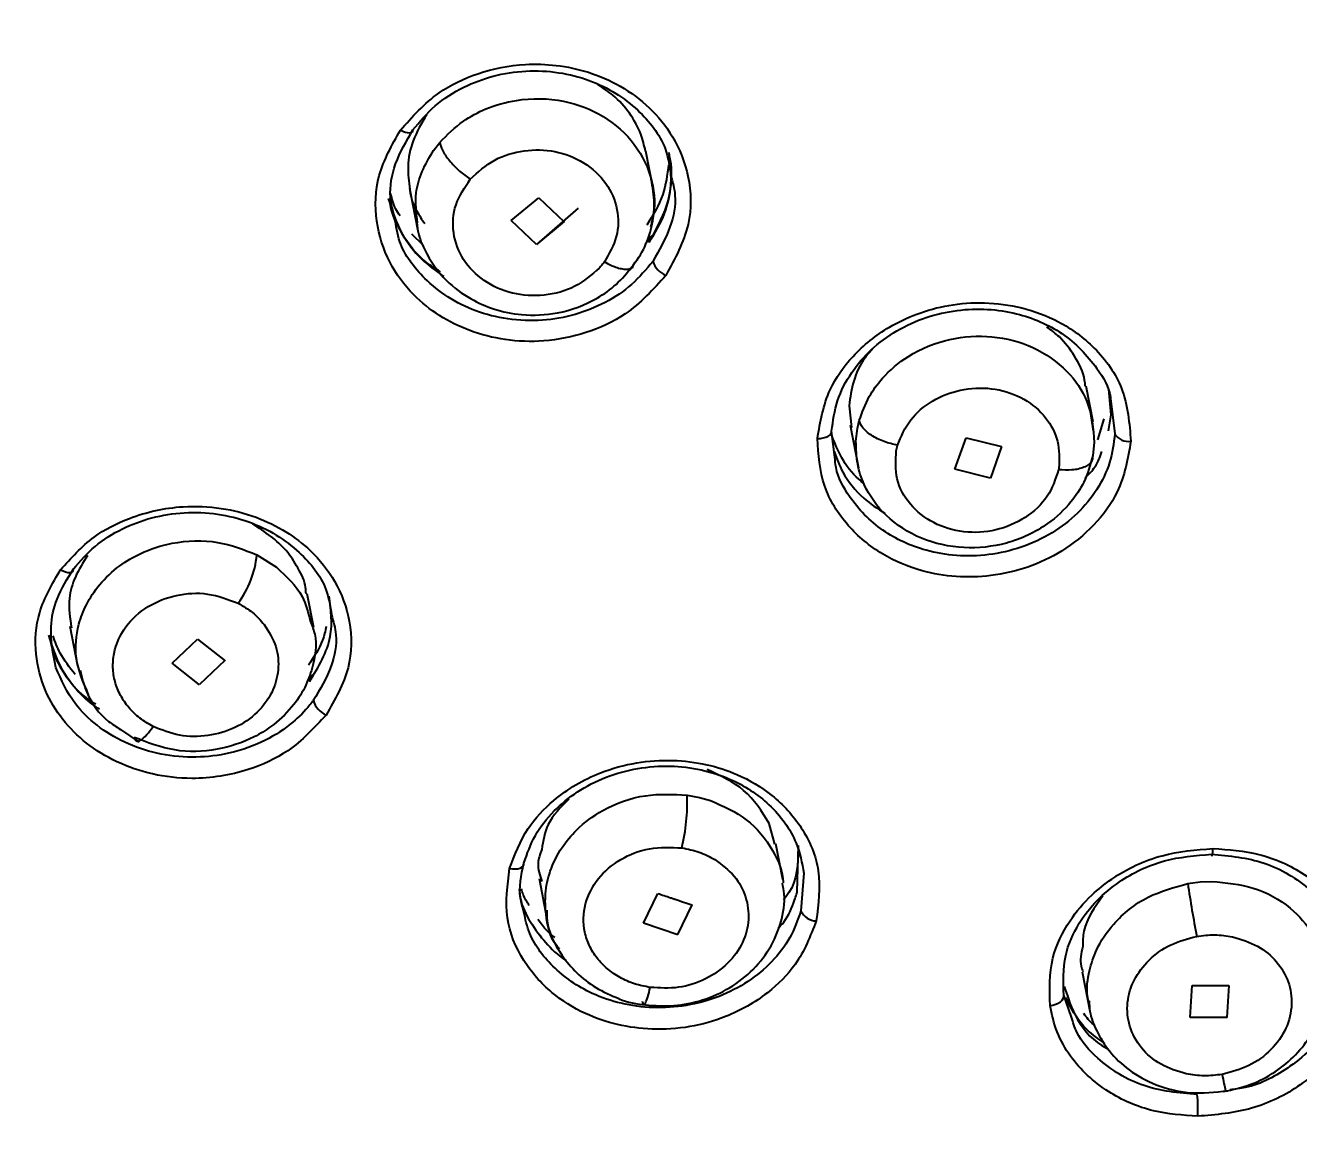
# Model space of a CAD drawing. Header units: millimetres. Extents: x 13235 to 13829, y -4257 to -3417.
# Drawn here: x 13454.168 to 13458.429, y -3766.396 to -3762.683 of the extents above; entities that cross this region are included whole.
import ezdxf

# ---------------------------------------------------------------- set-up
doc = ezdxf.new("R2010")
doc.units = ezdxf.units.MM
doc.header["$LTSCALE"] = 0.1
doc.layers.get('0').update_dxf_attribs({"lineweight": 15})
doc.layers.add('DIM', color=3, linetype='Continuous', lineweight=9)
doc.styles.add('ARIAL', font='arial.ttf')
doc.dimstyles.new('사본 ISO-25', dxfattribs={"dimtxt": 4, "dimasz": 3.5, "dimexe": 0.5, "dimexo": 0.625, "dimgap": 1.5, "dimtad": 1, "dimtih": 1, "dimtoh": 1, "dimdec": 1, "dimlfac": 4, "dimdsep": 46, "dimtxsty": 'ARIAL', "dimcen": 0, "dimclrd": 3, "dimclre": 3, "dimclrt": 3, "dimadec": 1, "dimazin": 0, "dimtfac": 1, "dimtdec": 1, "dimtmove": 0, "dimatfit": 3, "dimfxl": 1.25, "dimtfill": 1, "dimarcsym": 0})

# ---------------------------------------------------------------- blocks, each defined once
blk = doc.blocks.new('*D105')
at = {"layer": 'Defpoints', "color": 0, "transparency": 16777216}
for p in [(13444.4854, -3661.5441), (13548.0252, -4163.6001), (13562.3197, -4163.6001)]:
    blk.add_point(p, dxfattribs=at)
at = {"layer": 'DIM', "color": 3, "lineweight": -2, "transparency": 16777216}
for p, q in [((13445.1104, -3661.5441), (13562.8197, -3661.5441)), ((13562.3197, -3665.0441), (13562.3197, -3909.6312)), ((13562.3197, -4160.1001), (13562.3197, -3917.8754)), ((13548.6502, -4163.6001), (13562.8197, -4163.6001))]:
    blk.add_line(p, q, dxfattribs=at)
at = {"layer": 'DIM', "color": 3, "transparency": 16777216}
for points in [[(13561.7364, -3665.0441), (13562.903, -3665.0441), (13562.3197, -3661.5441)], [(13561.7364, -4160.1001), (13562.903, -4160.1001), (13562.3197, -4163.6001)]]:
    blk.add_solid(points, dxfattribs=at)
at = {"layer": 'DIM', "color": 3, "transparency": 16777216, "insert": (13562.3197, -3913.7533), "char_height": 4, "attachment_point": 5, "style": 'ARIAL', "bg_fill": 3, "box_fill_scale": 1.1, "bg_fill_color": 256, "bg_fill_true_color": 13158600, "bg_fill_transparency": 0}
blk.add_mtext('(2280)', dxfattribs=at)

msp = doc.modelspace()

# ---------------------------------------------------------------- linework, layer by layer
at = {"linetype": 'Continuous', "lineweight": 25}
for p, q in [((13455.5342, -3763.1005), (13455.5548, -3763.0738)), ((13456.2664, -3763.2167), (13456.2441, -3763.1029)), ((13455.4534, -3763.2274), (13455.4812, -3763.3701)), ((13455.7938, -3763.3352), (13455.8861, -3763.2592)), ((13456.0179, -3763.2939), (13455.8786, -3763.4153)), ((13455.8861, -3763.2592), (13455.9708, -3763.3392)), ((13455.8786, -3763.4154), (13455.7939, -3763.3352)), ((13455.9711, -3763.3389), (13455.8785, -3763.4154)), ((13455.4987, -3763.4174), (13455.4607, -3763.3808)), ((13456.2668, -3763.386), (13456.2426, -3763.4135)), ((13457.7407, -3764.0088), (13457.7173, -3763.8891)), ((13457.8017, -3763.9857), (13457.7933, -3763.8991)), ((13457.7997, -3763.931), (13457.814, -3764.049)), ((13456.9242, -3763.9549), (13456.9322, -3764.0282)), ((13457.7419, -3764.0403), (13457.7324, -3763.9739)), ((13456.9277, -3764.0197), (13456.9555, -3764.1622)), ((13456.9525, -3764.0305), (13456.9586, -3764.0043)), ((13457.7771, -3763.9982), (13457.7555, -3764.069)), ((13457.7921, -3764.0384), (13457.8017, -3763.9857)), ((13456.8766, -3764.1266), (13456.8661, -3764.0397)), ((13456.9475, -3764.0738), (13456.9525, -3764.0305)), ((13457.2782, -3764.1675), (13457.3159, -3764.062)), ((13457.3159, -3764.062), (13457.435, -3764.0913)), ((13457.435, -3764.0909), (13457.3973, -3764.1967)), ((13457.745, -3764.0783), (13457.74, -3764.1216)), ((13457.3974, -3764.1967), (13457.2782, -3764.1674)), ((13454.9425, -3764.4535), (13455.008, -3764.4952)), ((13455.1328, -3764.6968), (13455.1107, -3764.5836)), ((13454.3169, -3764.6925), (13454.3427, -3764.8246)), ((13454.6595, -3764.8161), (13454.7443, -3764.7358)), ((13454.7443, -3764.7358), (13454.836, -3764.8082)), ((13454.751, -3764.888), (13454.6596, -3764.8159)), ((13454.8352, -3764.8074), (13454.7504, -3764.8877)), ((13455.1327, -3764.8526), (13455.1103, -3764.8772)), ((13454.4857, -3765.0375), (13454.5483, -3765.0799)), ((13456.3827, -3765.2572), (13456.4234, -3765.2649)), ((13456.4234, -3765.2649), (13456.4607, -3765.2756)), ((13456.6759, -3765.4215), (13456.6572, -3765.3526)), ((13456.7027, -3765.5399), (13456.6794, -3765.4206)), ((13456.7509, -3765.5805), (13456.7554, -3765.4264)), ((13455.8869, -3765.5363), (13455.9133, -3765.6714)), ((13456.7733, -3765.5185), (13456.7633, -3765.6441)), ((13458.0577, -3765.5536), (13458.0993, -3765.548)), ((13458.0993, -3765.548), (13458.1388, -3765.5463)), ((13456.2361, -3765.6862), (13456.2843, -3765.5863)), ((13456.398, -3765.6242), (13456.3498, -3765.7241)), ((13456.3511, -3765.7246), (13456.2362, -3765.686)), ((13457.7041, -3765.8486), (13457.731, -3765.9861)), ((13458.0659, -3766.0015), (13458.072, -3765.8948)), ((13458.1947, -3765.8945), (13458.1887, -3766.0012)), ((13457.6689, -3766.0006), (13457.6429, -3765.9271))]:
    msp.add_line(p, q, dxfattribs=at)
at = {"linetype": 'Continuous', "lineweight": 25, "flags": 128}
for points in [[(13455.4643, -3763.0323), (13455.4639, -3763.0367), (13455.4618, -3763.04), (13455.4581, -3763.042), (13455.4529, -3763.0428), (13455.4465, -3763.0422), (13455.4392, -3763.0404), (13455.4312, -3763.0373), (13455.4228, -3763.0331)], [(13456.8186, -3764.0643), (13456.8285, -3764.064), (13456.8379, -3764.0627), (13456.8464, -3764.0605), (13456.8538, -3764.0574), (13456.8596, -3764.0536), (13456.8637, -3764.0493), (13456.8659, -3764.0446), (13456.8661, -3764.0397)], [(13454.2857, -3764.5034), (13454.2941, -3764.5076), (13454.3022, -3764.5106), (13454.3097, -3764.5123), (13454.3162, -3764.5127), (13454.3215, -3764.5117), (13454.3254, -3764.5093), (13454.3278, -3764.5057), (13454.3285, -3764.501)], [(13458.1367, -3765.4551), (13458.1375, -3765.4582), (13458.1383, -3765.4597), (13458.1391, -3765.4595), (13458.1399, -3765.4577), (13458.1407, -3765.4543), (13458.1414, -3765.4495), (13458.142, -3765.4433), (13458.1425, -3765.436)], [(13455.7885, -3765.5032), (13455.7982, -3765.5045), (13455.8074, -3765.5046), (13455.8159, -3765.5036), (13455.8232, -3765.5015), (13455.8291, -3765.4985), (13455.8333, -3765.4946), (13455.8356, -3765.49), (13455.8361, -3765.4849)], [(13457.5968, -3765.9618), (13457.6066, -3765.9599), (13457.6159, -3765.9569), (13457.6243, -3765.9531), (13457.6314, -3765.9486), (13457.6371, -3765.9435), (13457.641, -3765.9381), (13457.6429, -3765.9326), (13457.6429, -3765.9271)]]:
    msp.add_lwpolyline(points, dxfattribs=at)
at = {"linetype": 'Continuous', "lineweight": 25}
for centre, radius, start, end in [((13456.276, -3763.4054), 0.0214, 117.1047, 189.4241), ((13456.3441, -3763.444), 0.0819, 200.1835, 246.2032), ((13457.859, -3764.0219), 0.0525, 211.156, 279.1918), ((13454.6276, -3764.4249), 0.3161, 322.9087, 354.8078), ((13455.1445, -3764.8752), 0.0255, 129.0802, 185.4536), ((13455.205, -3764.9194), 0.0766, 196.5377, 246.1956), ((13455.7151, -3765.2785), 0.668, 346.5457, 1.8249), ((13462.7945, -3764.8362), 4.7908, 188.6115, 190.7512), ((13456.8164, -3765.6203), 0.0582, 204.1608, 267.9658), ((13457.7069, -3766.3057), 0.3851, 356.0989, 6.9089)]:
    msp.add_arc(centre, radius, start, end, dxfattribs=at)
for points, knots in [([(13457.8264, -3769.9208), (13457.3753, -3769.9051), (13456.465, -3769.8734), (13455.0185, -3769.5966), (13453.5094, -3769.0945), (13452.0286, -3768.311), (13450.7112, -3767.3006), (13449.6177, -3766.1061), (13448.7598, -3764.7416), (13448.201, -3763.3304), (13447.9089, -3761.9047), (13447.8564, -3760.5721), (13448.0047, -3759.2767), (13448.3532, -3757.9497), (13448.9669, -3756.5572), (13449.8849, -3755.1791), (13451.0493, -3753.9411), (13452.4057, -3752.8997), (13453.9405, -3752.0653), (13455.5147, -3751.5059), (13457.0953, -3751.173), (13458.1096, -3751.1334), (13458.6223, -3751.1134)], [0, 0, 0, 0, 0.041768, 0.084276, 0.137195, 0.191649, 0.244568, 0.299021, 0.351941, 0.406395, 0.452689, 0.499999, 0.541767, 0.584275, 0.637195, 0.691649, 0.744569, 0.799023, 0.851943, 0.906397, 0.952691, 1, 1, 1, 1]), ([(13458.6223, -3751.1134), (13459.0734, -3751.1289), (13459.9835, -3751.1602), (13461.4299, -3751.436), (13462.9389, -3751.9375), (13464.4196, -3752.7205), (13465.7373, -3753.7323), (13466.8307, -3754.9264), (13467.6887, -3756.2911), (13468.2715, -3757.7628), (13468.573, -3759.3263), (13468.5795, -3760.9096), (13468.2906, -3762.4955), (13467.72, -3764.0119), (13466.8734, -3765.442), (13465.79, -3766.7204), (13464.4809, -3767.8323), (13463.0067, -3768.7289), (13461.3832, -3769.3954), (13459.6451, -3769.8351), (13458.4405, -3769.8919), (13457.8264, -3769.9208)], [0, 0, 0, 0, 0.041773, 0.084286, 0.13721, 0.19167, 0.244595, 0.299054, 0.351979, 0.406439, 0.459364, 0.513823, 0.566748, 0.621208, 0.674132, 0.728592, 0.781517, 0.835976, 0.888901, 0.94336, 1, 1, 1, 1]), ([(13457.9143, -3769.1133), (13458.1379, -3769.1089), (13458.6293, -3769.0992), (13459.3304, -3769.0213), (13460.0267, -3768.8978), (13460.7231, -3768.7269), (13461.5072, -3768.4719), (13462.3432, -3768.1149), (13463.1342, -3767.6853), (13463.8677, -3767.199), (13464.5375, -3766.6641), (13465.1666, -3766.0565), (13465.6663, -3765.4731), (13466.082, -3764.9007), (13466.4052, -3764.3803), (13466.6723, -3763.8695), (13466.9066, -3763.3425), (13467.0936, -3762.8264), (13467.2345, -3762.328), (13467.344, -3761.8367), (13467.4276, -3761.3193), (13467.4525, -3760.9264), (13467.4641, -3760.7428)], [0, 0, 0, 0, 0.0464086, 0.1019943, 0.1457751, 0.1926353, 0.2502527, 0.3164034, 0.3813084, 0.4380493, 0.5012503, 0.5626126, 0.6246974, 0.6667243, 0.7164237, 0.7588041, 0.7939083, 0.8444623, 0.8813604, 0.9103249, 0.9580831, 1, 1, 1, 1]), ([(13455.4228, -3763.0331), (13455.4627, -3762.9882), (13455.5335, -3762.9087), (13455.6843, -3762.8368), (13455.821, -3762.8097), (13455.9475, -3762.8136), (13456.056, -3762.8368), (13456.1633, -3762.8837), (13456.2611, -3762.9563), (13456.3432, -3763.0581), (13456.3951, -3763.192), (13456.3991, -3763.3583), (13456.3416, -3763.4632), (13456.3111, -3763.5189)], [0, 0, 0, 0, 0.11584, 0.205315, 0.304434, 0.36694, 0.434401, 0.506817, 0.584173, 0.666508, 0.763297, 0.874468, 1, 1, 1, 1]), ([(13456.4986, -3768.9278), (13455.9759, -3768.827), (13454.9304, -3768.6254), (13453.4808, -3768.0081), (13452.1774, -3767.1818), (13451.0613, -3766.15), (13450.1831, -3764.9471), (13449.6099, -3763.8267), (13449.4451, -3763.0934), (13449.3872, -3762.8359)], [0, 0, 0, 0, 0.152878, 0.305756, 0.458634, 0.611512, 0.76439, 0.917269, 1, 1, 1, 1]), ([(13455.4643, -3763.0323), (13455.488, -3763.0042), (13455.5352, -3762.9478), (13455.6299, -3762.8879), (13455.7337, -3762.8487), (13455.8425, -3762.8316), (13455.9522, -3762.8369), (13456.0546, -3762.8631), (13456.1447, -3762.9067), (13456.2373, -3762.979), (13456.3124, -3763.0731), (13456.3237, -3763.1546), (13456.328, -3763.1855)], [0, 0, 0, 0, 0.102942, 0.205906, 0.298894, 0.395345, 0.491053, 0.583329, 0.6722, 0.757693, 0.907974, 1, 1, 1, 1]), ([(13449.2907, -3762.8777), (13449.2993, -3762.9178), (13449.3562, -3763.181), (13449.4882, -3763.5714), (13449.6799, -3764.0608), (13449.8866, -3764.5025), (13450.0988, -3764.8875), (13450.3073, -3765.2206), (13450.5022, -3765.5072), (13450.7568, -3765.8455), (13451.0507, -3766.1915), (13451.3383, -3766.4933), (13451.5915, -3766.736), (13451.8607, -3766.9748), (13452.1498, -3767.2087), (13452.4688, -3767.4429), (13452.781, -3767.6523), (13453.1306, -3767.8652), (13453.5518, -3768.0953), (13454.0038, -3768.3091), (13454.4167, -3768.4764), (13454.7047, -3768.5801), (13454.9873, -3768.6737), (13455.3106, -3768.7696), (13455.7095, -3768.869), (13456.1007, -3768.9505), (13456.3607, -3768.9911), (13456.4885, -3769.011)], [0, 0, 0, 0, 0.012754, 0.08379, 0.127677, 0.17588, 0.234617, 0.263195, 0.2967, 0.340883, 0.392561, 0.434717, 0.467046, 0.498266, 0.542804, 0.57819, 0.616042, 0.654185, 0.698929, 0.756921, 0.800012, 0.828197, 0.845414, 0.88589, 0.925146, 0.963182, 1, 1, 1, 1]), ([(13456.2432, -3763.1031), (13456.2388, -3763.084), (13456.2284, -3763.0394), (13456.1913, -3762.9754), (13456.1423, -3762.9185), (13456.101, -3762.892), (13456.0835, -3762.8809)], [0, 0, 0, 0, 0.21657, 0.502991, 0.78989, 1, 1, 1, 1]), ([(13455.5548, -3763.0738), (13455.5797, -3763.0487), (13455.6242, -3763.0038), (13455.7135, -3762.9567), (13455.827, -3762.9242), (13455.9674, -3762.927), (13456.1076, -3762.9811), (13456.2148, -3763.0765), (13456.2707, -3763.1993), (13456.2776, -3763.2981), (13456.2624, -3763.3472), (13456.2596, -3763.3562)], [0, 0, 0, 0, 0.102251, 0.183367, 0.281736, 0.428105, 0.562298, 0.700897, 0.842484, 0.970948, 1, 1, 1, 1]), ([(13455.511, -3762.9815), (13455.494, -3763.0098), (13455.4615, -3763.0642), (13455.4443, -3763.1511), (13455.4513, -3763.2053), (13455.4545, -3763.2305)], [0, 0, 0, 0, 0.367678, 0.706362, 1, 1, 1, 1]), ([(13456.3111, -3763.5189), (13456.2692, -3763.5654), (13456.1961, -3763.6467), (13456.047, -3763.715), (13455.9083, -3763.7429), (13455.7745, -3763.7382), (13455.6554, -3763.7077), (13455.5511, -3763.6561), (13455.4568, -3763.58), (13455.3787, -3763.4736), (13455.3354, -3763.3354), (13455.3408, -3763.1783), (13455.3948, -3763.0826), (13455.4228, -3763.0331)], [0, 0, 0, 0, 0.120567, 0.210582, 0.298105, 0.376516, 0.451908, 0.52278, 0.593633, 0.684292, 0.782235, 0.887457, 1, 1, 1, 1]), ([(13455.4043, -3763.3267), (13455.3981, -3763.3038), (13455.3819, -3763.2443), (13455.4021, -3763.1399), (13455.4429, -3763.0693), (13455.4643, -3763.0323)], [0, 0, 0, 0, 0.229021, 0.595955, 1, 1, 1, 1]), ([(13455.5548, -3763.0738), (13455.5568, -3763.0822), (13455.5597, -3763.0951), (13455.5731, -3763.117), (13455.5865, -3763.1348), (13455.6026, -3763.1526), (13455.6256, -3763.1748), (13455.6444, -3763.1885), (13455.6566, -3763.1973)], [0, 0, 0, 0, 0.243137, 0.372935, 0.504739, 0.635853, 0.763663, 1, 1, 1, 1]), ([(13455.4803, -3763.3433), (13455.4762, -3763.3096), (13455.4692, -3763.2518), (13455.4932, -3763.1686), (13455.5202, -3763.1238), (13455.5342, -3763.1005)], [0, 0, 0, 0, 0.400694, 0.688475, 1, 1, 1, 1]), ([(13455.6566, -3763.1973), (13455.6823, -3763.1736), (13455.7325, -3763.1274), (13455.8363, -3763.0966), (13455.9421, -3763.0991), (13456.0408, -3763.1374), (13456.1159, -3763.2071), (13456.1536, -3763.2958), (13456.1533, -3763.3909), (13456.1216, -3763.446), (13456.1057, -3763.4736)], [0, 0, 0, 0, 0.129909, 0.253103, 0.374834, 0.500547, 0.629266, 0.755203, 0.87703, 1, 1, 1, 1]), ([(13456.2549, -3763.4089), (13456.2746, -3763.377), (13456.3123, -3763.3159), (13456.3307, -3763.2175), (13456.3324, -3763.1503), (13456.3229, -3763.1182), (13456.322, -3763.1151)], [0, 0, 0, 0, 0.351636, 0.674453, 0.968472, 1, 1, 1, 1]), ([(13456.3216, -3763.1082), (13456.3266, -3763.1557), (13456.3366, -3763.2517), (13456.2906, -3763.3408), (13456.2673, -3763.3858)], [0, 0, 0, 0, 0.494816, 1, 1, 1, 1]), ([(13456.3202, -3763.1486), (13456.3159, -3763.1824), (13456.307, -3763.2536), (13456.2681, -3763.317), (13456.2477, -3763.3503)], [0, 0, 0, 0, 0.47446, 1, 1, 1, 1]), ([(13456.0884, -3763.4945), (13456.0626, -3763.5169), (13456.0109, -3763.5618), (13455.9047, -3763.5906), (13455.7962, -3763.584), (13455.699, -3763.541), (13455.6281, -3763.4685), (13455.5947, -3763.3776), (13455.6007, -3763.2799), (13455.638, -3763.2249), (13455.6566, -3763.1973)], [0, 0, 0, 0, 0.1248649, 0.2501964, 0.3752392, 0.5000171, 0.6247023, 0.7495222, 0.8746258, 1, 1, 1, 1]), ([(13456.1911, -3763.5), (13456.2073, -3763.4779), (13456.2395, -3763.4338), (13456.2661, -3763.3568), (13456.2763, -3763.2764), (13456.2669, -3763.2237), (13456.2621, -3763.1972)], [0, 0, 0, 0, 0.249879, 0.498287, 0.74758, 1, 1, 1, 1]), ([(13456.328, -3763.1855), (13456.3339, -3763.2073), (13456.3494, -3763.2637), (13456.3289, -3763.3653), (13456.2889, -3763.4347), (13456.2673, -3763.4722)], [0, 0, 0, 0, 0.223119, 0.58027, 1, 1, 1, 1]), ([(13455.4219, -3763.3194), (13455.4169, -3763.3121), (13455.4013, -3763.2893), (13455.395, -3763.2631), (13455.3908, -3763.2453)], [0, 0, 0, 0, 0.322992, 1, 1, 1, 1]), ([(13455.4545, -3763.2305), (13455.4546, -3763.2319), (13455.4564, -3763.2574), (13455.472, -3763.2977), (13455.4951, -3763.332), (13455.5043, -3763.3456)], [0, 0, 0, 0, 0.033407, 0.617194, 1, 1, 1, 1]), ([(13455.5567, -3763.5068), (13455.5404, -3763.4965), (13455.4867, -3763.4625), (13455.4203, -3763.3786), (13455.3964, -3763.3023), (13455.3836, -3763.2616)], [0, 0, 0, 0, 0.168788, 0.555856, 1, 1, 1, 1]), ([(13455.3858, -3763.2616), (13455.3862, -3763.2672), (13455.3892, -3763.3083), (13455.4248, -3763.3792), (13455.4853, -3763.4634), (13455.5419, -3763.5038), (13455.5678, -3763.5223)], [0, 0, 0, 0, 0.053821, 0.392952, 0.721796, 1, 1, 1, 1]), ([(13456.2673, -3763.4722), (13456.2451, -3763.4988), (13456.2008, -3763.5521), (13456.1106, -3763.6119), (13456.0087, -3763.6531), (13455.897, -3763.6728), (13455.7827, -3763.6687), (13455.6745, -3763.6411), (13455.5798, -3763.594), (13455.4886, -3763.5191), (13455.4191, -3763.4284), (13455.4082, -3763.3536), (13455.4043, -3763.3267)], [0, 0, 0, 0, 0.097842, 0.195701, 0.292037, 0.390088, 0.491712, 0.589845, 0.684516, 0.775758, 0.919209, 1, 1, 1, 1]), ([(13455.4781, -3763.3437), (13455.4787, -3763.3509), (13455.4816, -3763.3819), (13455.5091, -3763.4507), (13455.5668, -3763.5341), (13455.6518, -3763.5968), (13455.7375, -3763.6347), (13455.8356, -3763.6551), (13455.9575, -3763.6493), (13456.0663, -3763.6085), (13456.1483, -3763.5503), (13456.1815, -3763.5102), (13456.1984, -3763.4896)], [0, 0, 0, 0, 0.023809, 0.103403, 0.241404, 0.352536, 0.441499, 0.544522, 0.671972, 0.824211, 0.910093, 1, 1, 1, 1]), ([(13456.1057, -3763.4736), (13456.103, -3763.4772), (13456.0975, -3763.4843), (13456.0915, -3763.4911), (13456.0884, -3763.4945)], [0, 0, 0, 0, 0.497787, 1, 1, 1, 1]), ([(13456.1057, -3763.4736), (13456.1187, -3763.4802), (13456.1388, -3763.4904), (13456.1626, -3763.4968), (13456.179, -3763.4987), (13456.1917, -3763.4967), (13456.2017, -3763.492), (13456.2027, -3763.4849), (13456.2033, -3763.4815)], [0, 0, 0, 0, 0.267895, 0.412893, 0.561522, 0.710672, 0.857167, 1, 1, 1, 1]), ([(13456.8186, -3764.0643), (13456.8281, -3764.0087), (13456.845, -3763.9101), (13456.9359, -3763.782), (13457.0399, -3763.6979), (13457.1524, -3763.6444), (13457.2601, -3763.6152), (13457.3801, -3763.6064), (13457.5064, -3763.6235), (13457.6354, -3763.6722), (13457.7562, -3763.7614), (13457.8535, -3763.8994), (13457.8626, -3764.0133), (13457.8674, -3764.0737)], [0, 0, 0, 0, 0.115837, 0.20532, 0.304486, 0.367013, 0.434486, 0.506905, 0.584256, 0.666585, 0.763359, 0.874503, 1, 1, 1, 1]), ([(13456.8661, -3764.0397), (13456.8708, -3764.0054), (13456.88, -3763.9369), (13456.9285, -3763.8442), (13456.9967, -3763.7647), (13457.0818, -3763.7016), (13457.1803, -3763.6569), (13457.2844, -3763.633), (13457.3873, -3763.6294), (13457.5095, -3763.6479), (13457.647, -3763.7068), (13457.7469, -3763.8124), (13457.7953, -3763.8931), (13457.7995, -3763.9295), (13457.7997, -3763.931)], [0, 0, 0, 0, 0.087495, 0.175009, 0.254045, 0.336024, 0.417364, 0.495789, 0.571321, 0.643983, 0.771671, 0.906062, 0.996012, 1, 1, 1, 1]), ([(13456.9586, -3764.0043), (13456.9683, -3763.9771), (13456.9862, -3763.9269), (13457.0412, -3763.8524), (13457.1278, -3763.7788), (13457.2566, -3763.726), (13457.4049, -3763.7166), (13457.545, -3763.7535), (13457.6561, -3763.8321), (13457.734, -3763.9441), (13457.7411, -3764.0312), (13457.745, -3764.0783)], [0, 0, 0, 0, 0.081345, 0.150323, 0.250823, 0.380167, 0.500502, 0.623693, 0.750092, 0.864527, 1, 1, 1, 1]), ([(13457.7148, -3763.8894), (13457.7143, -3763.8827), (13457.7116, -3763.8473), (13457.6817, -3763.7903), (13457.6382, -3763.7299), (13457.601, -3763.7023), (13457.5866, -3763.6917)], [0, 0, 0, 0, 0.084897, 0.452338, 0.788447, 1, 1, 1, 1]), ([(13457.0043, -3763.7639), (13456.9951, -3763.7739), (13456.9655, -3763.8061), (13456.9359, -3763.8719), (13456.9281, -3763.9272), (13456.9242, -3763.9549)], [0, 0, 0, 0, 0.185173, 0.592563, 1, 1, 1, 1]), ([(13457.0864, -3764.0874), (13457.0988, -3764.0577), (13457.1229, -3763.9998), (13457.2009, -3763.9349), (13457.2963, -3763.8971), (13457.402, -3763.8921), (13457.5018, -3763.9221), (13457.5786, -3763.982), (13457.6266, -3764.0621), (13457.6274, -3764.1216), (13457.6278, -3764.1516)], [0, 0, 0, 0, 0.1290389, 0.251836, 0.3742594, 0.5006088, 0.6288689, 0.7539592, 0.8758438, 1, 1, 1, 1]), ([(13457.0864, -3764.0874), (13457.0712, -3764.0838), (13457.0479, -3764.0781), (13457.019, -3764.0654), (13456.9988, -3764.054), (13456.9821, -3764.0414), (13456.9652, -3764.0245), (13456.9612, -3764.0123), (13456.9586, -3764.0043)], [0, 0, 0, 0, 0.23902, 0.367697, 0.499178, 0.630779, 0.759801, 1, 1, 1, 1]), ([(13457.8674, -3764.0737), (13457.8571, -3764.1316), (13457.8393, -3764.2327), (13457.7478, -3764.3571), (13457.6433, -3764.4421), (13457.5242, -3764.4988), (13457.403, -3764.5267), (13457.282, -3764.5302), (13457.1569, -3764.5086), (13457.0287, -3764.4543), (13456.9129, -3764.3576), (13456.8291, -3764.2232), (13456.8222, -3764.1184), (13456.8186, -3764.0643)], [0, 0, 0, 0, 0.120535, 0.210535, 0.298079, 0.374841, 0.451939, 0.522806, 0.593655, 0.684315, 0.782255, 0.887469, 1, 1, 1, 1]), ([(13456.9739, -3764.2146), (13456.9682, -3764.2101), (13456.9376, -3764.1861), (13456.8987, -3764.1333), (13456.8775, -3764.0818), (13456.8677, -3764.0578)], [0, 0, 0, 0, 0.1101841, 0.5864738, 1, 1, 1, 1]), ([(13457.814, -3764.049), (13457.8098, -3764.0813), (13457.8014, -3764.1459), (13457.7567, -3764.2365), (13457.6913, -3764.3168), (13457.6052, -3764.3834), (13457.5033, -3764.4312), (13457.3934, -3764.4566), (13457.2845, -3764.4593), (13457.161, -3764.438), (13457.0283, -3764.3774), (13456.9305, -3764.2744), (13456.8815, -3764.1853), (13456.8776, -3764.1383), (13456.8766, -3764.1266)], [0, 0, 0, 0, 0.080364, 0.160743, 0.23987, 0.320405, 0.40389, 0.484507, 0.562279, 0.637234, 0.756953, 0.882668, 0.97058, 1, 1, 1, 1]), ([(13456.8744, -3764.1081), (13456.8831, -3764.1315), (13456.9043, -3764.1885), (13456.9628, -3764.2611), (13457.0197, -3764.2988), (13457.0443, -3764.3151)], [0, 0, 0, 0, 0.28377, 0.690416, 1, 1, 1, 1]), ([(13457.74, -3764.1216), (13457.7316, -3764.152), (13457.7166, -3764.2068), (13457.6643, -3764.2851), (13457.5822, -3764.3622), (13457.4569, -3764.4211), (13457.3064, -3764.4373), (13457.1626, -3764.4054), (13457.044, -3764.329), (13456.9784, -3764.2362), (13456.9492, -3764.149), (13456.9481, -3764.0995), (13456.9475, -3764.0738)], [0, 0, 0, 0, 0.087043, 0.156836, 0.249772, 0.378161, 0.496686, 0.619704, 0.743332, 0.860728, 0.927688, 1, 1, 1, 1]), ([(13457.6252, -3764.1688), (13457.6152, -3764.1997), (13457.595, -3764.2613), (13457.517, -3764.3337), (13457.417, -3764.3764), (13457.3068, -3764.3826), (13457.2037, -3764.3514), (13457.1241, -3764.2877), (13457.0765, -3764.2007), (13457.0803, -3764.1371), (13457.0822, -3764.1052)], [0, 0, 0, 0, 0.125071, 0.250364, 0.375365, 0.500101, 0.624754, 0.749553, 0.874644, 1, 1, 1, 1]), ([(13457.0822, -3764.1052), (13457.0828, -3764.1023), (13457.0841, -3764.0963), (13457.0856, -3764.0904), (13457.0864, -3764.0874)], [0, 0, 0, 0, 0.49993, 1, 1, 1, 1]), ([(13457.7147, -3764.1957), (13457.7266, -3764.184), (13457.7529, -3764.1583), (13457.7643, -3764.1257), (13457.7706, -3764.1078)], [0, 0, 0, 0, 0.452036, 1, 1, 1, 1]), ([(13457.74, -3764.1216), (13457.7394, -3764.1291), (13457.7386, -3764.1407), (13457.7252, -3764.1533), (13457.7107, -3764.1613), (13457.692, -3764.1669), (13457.6643, -3764.1713), (13457.6406, -3764.1698), (13457.6252, -3764.1688)], [0, 0, 0, 0, 0.239396, 0.368321, 0.499999, 0.631677, 0.760603, 1, 1, 1, 1]), ([(13457.6278, -3764.1516), (13457.6275, -3764.1545), (13457.6268, -3764.1602), (13457.6258, -3764.166), (13457.6252, -3764.1688)], [0, 0, 0, 0, 0.498382, 1, 1, 1, 1]), ([(13454.2857, -3764.5034), (13454.3205, -3764.4646), (13454.384, -3764.3941), (13454.5273, -3764.3201), (13454.676, -3764.2873), (13454.822, -3764.2937), (13454.9395, -3764.3237), (13455.0405, -3764.3729), (13455.1328, -3764.4439), (13455.2123, -3764.544), (13455.2612, -3764.6794), (13455.2603, -3764.8395), (13455.2037, -3764.938), (13455.174, -3764.9895)], [0, 0, 0, 0, 0.102542, 0.186602, 0.298672, 0.376082, 0.449592, 0.519194, 0.584881, 0.672512, 0.770929, 0.880087, 1, 1, 1, 1]), ([(13454.3285, -3764.501), (13454.3513, -3764.4746), (13454.397, -3764.4218), (13454.4887, -3764.3647), (13454.5906, -3764.3264), (13454.6995, -3764.3091), (13454.8106, -3764.3139), (13454.9158, -3764.34), (13455.0091, -3764.3844), (13455.1025, -3764.4568), (13455.1764, -3764.5482), (13455.188, -3764.6252), (13455.1923, -3764.6539)], [0, 0, 0, 0, 0.100292, 0.200592, 0.29445, 0.391028, 0.488638, 0.583382, 0.675334, 0.764573, 0.912225, 1, 1, 1, 1]), ([(13455.1071, -3764.5839), (13455.1069, -3764.5768), (13455.1063, -3764.5468), (13455.081, -3764.4973), (13455.0314, -3764.4186), (13454.9695, -3764.3772), (13454.9287, -3764.35)], [0, 0, 0, 0, 0.073939, 0.31256, 0.547654, 1, 1, 1, 1]), ([(13454.3797, -3764.9215), (13454.3622, -3764.8813), (13454.3293, -3764.8056), (13454.3396, -3764.6996), (13454.3706, -3764.6173), (13454.4154, -3764.5495), (13454.4775, -3764.4914), (13454.5599, -3764.4423), (13454.6701, -3764.4069), (13454.8103, -3764.4016), (13454.8996, -3764.4366), (13454.9425, -3764.4535)], [0, 0, 0, 0, 0.142314, 0.267791, 0.34386, 0.428672, 0.524821, 0.60473, 0.715421, 0.86335, 1, 1, 1, 1]), ([(13454.3763, -3764.4556), (13454.3613, -3764.4792), (13454.3327, -3764.5242), (13454.3087, -3764.6075), (13454.3172, -3764.6651), (13454.3222, -3764.6983)], [0, 0, 0, 0, 0.318269, 0.607349, 1, 1, 1, 1]), ([(13455.174, -3764.9895), (13455.1346, -3765.0324), (13455.0634, -3765.1098), (13454.9038, -3765.183), (13454.7447, -3765.2087), (13454.5934, -3765.1916), (13454.4726, -3765.1502), (13454.3704, -3765.0871), (13454.2885, -3765.0058), (13454.2278, -3764.9048), (13454.1966, -3764.7819), (13454.206, -3764.6387), (13454.2582, -3764.55), (13454.2857, -3764.5034)], [0, 0, 0, 0, 0.114194, 0.206044, 0.321934, 0.402298, 0.48017, 0.55553, 0.628356, 0.704956, 0.792444, 0.890793, 1, 1, 1, 1]), ([(13454.2698, -3764.8302), (13454.2608, -3764.7849), (13454.2456, -3764.7084), (13454.2705, -3764.5944), (13454.3081, -3764.5339), (13454.3285, -3764.501)], [0, 0, 0, 0, 0.399778, 0.673634, 1, 1, 1, 1]), ([(13455.008, -3764.4952), (13455.0413, -3764.5259), (13455.0972, -3764.5772), (13455.1142, -3764.6463), (13455.1211, -3764.6741)], [0, 0, 0, 0, 0.597354, 1, 1, 1, 1]), ([(13454.5953, -3765.028), (13454.5801, -3765.0192), (13454.5496, -3765.0014), (13454.5129, -3764.9655), (13454.4846, -3764.9245), (13454.4665, -3764.8791), (13454.4592, -3764.8314), (13454.4642, -3764.7674), (13454.4979, -3764.6917), (13454.5739, -3764.6227), (13454.6716, -3764.5842), (13454.7808, -3764.5775), (13454.8465, -3764.6027), (13454.8798, -3764.6155)], [0, 0, 0, 0, 0.063447, 0.126894, 0.190419, 0.25409, 0.317953, 0.382022, 0.509878, 0.633989, 0.754188, 0.875086, 1, 1, 1, 1]), ([(13454.8798, -3764.6155), (13454.8967, -3764.6253), (13454.9305, -3764.6449), (13454.9551, -3764.6729), (13454.9674, -3764.687)], [0, 0, 0, 0, 0.4999617, 1, 1, 1, 1]), ([(13455.1191, -3764.8776), (13455.1487, -3764.8285), (13455.2031, -3764.7384), (13455.1906, -3764.6375), (13455.1848, -3764.5915)], [0, 0, 0, 0, 0.545025, 1, 1, 1, 1]), ([(13455.1923, -3764.6539), (13455.1986, -3764.6762), (13455.2148, -3764.7326), (13455.1949, -3764.8345), (13455.154, -3764.9034), (13455.1315, -3764.9412)], [0, 0, 0, 0, 0.2271, 0.575661, 1, 1, 1, 1]), ([(13455.1211, -3764.6741), (13455.1269, -3764.6888), (13455.1467, -3764.7394), (13455.1344, -3764.8183), (13455.1044, -3764.9005), (13455.0591, -3764.9686), (13454.9998, -3765.024), (13454.917, -3765.0748), (13454.8082, -3765.1108), (13454.6644, -3765.1157), (13454.5765, -3765.0815), (13454.5323, -3765.0643)], [0, 0, 0, 0, 0.057119, 0.195167, 0.278799, 0.372012, 0.479151, 0.552156, 0.692901, 0.845358, 1, 1, 1, 1]), ([(13454.9674, -3764.687), (13454.9823, -3764.7109), (13455.0116, -3764.758), (13455.0181, -3764.8388), (13454.9966, -3764.9158), (13454.9464, -3764.9841), (13454.8715, -3765.0357), (13454.7801, -3765.0625), (13454.6821, -3765.0627), (13454.6242, -3765.0396), (13454.5953, -3765.028)], [0, 0, 0, 0, 0.125392, 0.247118, 0.36741, 0.489931, 0.617011, 0.745334, 0.872976, 1, 1, 1, 1]), ([(13455.1747, -3764.6937), (13455.1712, -3764.7089), (13455.1609, -3764.7547), (13455.1334, -3764.7953), (13455.115, -3764.8224)], [0, 0, 0, 0, 0.331614, 1, 1, 1, 1]), ([(13454.4036, -3764.9535), (13454.3924, -3764.9463), (13454.3439, -3764.9152), (13454.2822, -3764.8356), (13454.2587, -3764.7616), (13454.2462, -3764.722)], [0, 0, 0, 0, 0.122915, 0.531674, 1, 1, 1, 1]), ([(13454.2488, -3764.7219), (13454.2507, -3764.7344), (13454.2605, -3764.7995), (13454.3165, -3764.8833), (13454.381, -3764.949), (13454.4114, -3764.9669), (13454.4155, -3764.9693)], [0, 0, 0, 0, 0.129753, 0.677136, 0.956608, 1, 1, 1, 1]), ([(13454.3343, -3764.8535), (13454.3159, -3764.8305), (13454.284, -3764.7906), (13454.2676, -3764.7444), (13454.2606, -3764.7248)], [0, 0, 0, 0, 0.577344, 1, 1, 1, 1]), ([(13455.1315, -3764.9412), (13455.1313, -3764.9415), (13455.1297, -3764.9436), (13455.1238, -3764.9513), (13455.1009, -3764.9792), (13455.0492, -3765.029), (13454.9571, -3765.0857), (13454.8434, -3765.1229), (13454.7235, -3765.1343), (13454.6077, -3765.1213), (13454.4988, -3765.0843), (13454.406, -3765.0271), (13454.3201, -3764.9445), (13454.2884, -3764.8724), (13454.2698, -3764.8302)], [0, 0, 0, 0, 0.00085, 0.008238, 0.029379, 0.110265, 0.220644, 0.33745, 0.440247, 0.548079, 0.653514, 0.756653, 0.857601, 1, 1, 1, 1]), ([(13454.3512, -3764.8395), (13454.3572, -3764.8643), (13454.3726, -3764.9276), (13454.4234, -3764.9983), (13454.4723, -3765.0291), (13454.4857, -3765.0375)], [0, 0, 0, 0, 0.3181678, 0.8136102, 1, 1, 1, 1]), ([(13454.5323, -3765.0643), (13454.534, -3765.0693), (13454.5376, -3765.0794), (13454.553, -3765.0753), (13454.5732, -3765.0581), (13454.5882, -3765.0377), (13454.5953, -3765.028)], [0, 0, 0, 0, 0.250126, 0.511566, 0.766636, 1, 1, 1, 1]), ([(13455.7885, -3765.5032), (13455.8059, -3765.4571), (13455.8376, -3765.373), (13455.9433, -3765.2604), (13456.0707, -3765.1844), (13456.2109, -3765.1458), (13456.3327, -3765.1375), (13456.4472, -3765.152), (13456.5619, -3765.1893), (13456.6758, -3765.2573), (13456.7745, -3765.3668), (13456.8364, -3765.5142), (13456.8219, -3765.622), (13456.8144, -3765.6784)], [0, 0, 0, 0, 0.101991, 0.186056, 0.299793, 0.376516, 0.44976, 0.519515, 0.585777, 0.673107, 0.771274, 0.880233, 1, 1, 1, 1]), ([(13455.8361, -3765.4849), (13455.8471, -3765.4535), (13455.8692, -3765.3907), (13455.9331, -3765.3099), (13456.014, -3765.2435), (13456.1097, -3765.1944), (13456.216, -3765.1651), (13456.325, -3765.1572), (13456.4296, -3765.1699), (13456.5467, -3765.2075), (13456.6661, -3765.2856), (13456.7502, -3765.4008), (13456.7667, -3765.4845), (13456.7733, -3765.5185)], [0, 0, 0, 0, 0.085587, 0.171182, 0.251285, 0.333694, 0.416581, 0.497054, 0.575177, 0.651017, 0.775896, 0.908988, 1, 1, 1, 1]), ([(13456.6572, -3765.3526), (13456.6324, -3765.3125), (13456.5844, -3765.2347), (13456.4935, -3765.1922), (13456.4494, -3765.1715)], [0, 0, 0, 0, 0.514708, 1, 1, 1, 1]), ([(13455.9559, -3765.7731), (13455.9527, -3765.7694), (13455.9234, -3765.7366), (13455.9099, -3765.6694), (13455.9058, -3765.5848), (13455.9223, -3765.5082), (13455.9583, -3765.4355), (13456.0171, -3765.3648), (13456.1074, -3765.2981), (13456.2378, -3765.2501), (13456.3357, -3765.2549), (13456.3827, -3765.2572)], [0, 0, 0, 0, 0.0181629, 0.1618121, 0.2488901, 0.3459718, 0.4560224, 0.5474919, 0.6742276, 0.843569, 1, 1, 1, 1]), ([(13455.9861, -3765.2709), (13455.9593, -3765.298), (13455.9102, -3765.3474), (13455.9004, -3765.4106), (13455.8959, -3765.4393)], [0, 0, 0, 0, 0.5462631, 1, 1, 1, 1]), ([(13456.4607, -3765.2756), (13456.503, -3765.2944), (13456.5896, -3765.333), (13456.6703, -3765.4345), (13456.7032, -3765.5124), (13456.7041, -3765.5504), (13456.7041, -3765.5509)], [0, 0, 0, 0, 0.336905, 0.690214, 0.995238, 1, 1, 1, 1]), ([(13455.8959, -3765.4393), (13455.8904, -3765.4548), (13455.8775, -3765.4906), (13455.8897, -3765.5264), (13455.8966, -3765.5467)], [0, 0, 0, 0, 0.433334, 1, 1, 1, 1]), ([(13456.2591, -3765.9009), (13456.2413, -3765.8974), (13456.2057, -3765.8904), (13456.157, -3765.8687), (13456.1143, -3765.8395), (13456.0795, -3765.8033), (13456.0539, -3765.7617), (13456.0335, -3765.7012), (13456.0355, -3765.6212), (13456.0798, -3765.5343), (13456.1566, -3765.4689), (13456.2567, -3765.4292), (13456.3283, -3765.4323), (13456.3647, -3765.4339)], [0, 0, 0, 0, 0.063447, 0.1268945, 0.1904188, 0.2540896, 0.3179534, 0.3820223, 0.5098784, 0.6339889, 0.7541877, 0.875086, 1, 1, 1, 1]), ([(13456.3647, -3765.4339), (13456.3845, -3765.4377), (13456.424, -3765.4454), (13456.4581, -3765.4637), (13456.4751, -3765.4728)], [0, 0, 0, 0, 0.499962, 1, 1, 1, 1]), ([(13456.7551, -3765.4383), (13456.753, -3765.4895), (13456.7504, -3765.5507), (13456.7112, -3765.6002), (13456.7048, -3765.6082)], [0, 0, 0, 0, 0.836768, 1, 1, 1, 1]), ([(13457.5968, -3765.9618), (13457.5954, -3765.9082), (13457.5927, -3765.8104), (13457.6536, -3765.6837), (13457.7269, -3765.5967), (13457.8267, -3765.5173), (13457.964, -3765.4506), (13458.0848, -3765.4407), (13458.1425, -3765.436)], [0, 0, 0, 0, 0.20539, 0.37506, 0.508889, 0.606776, 0.812366, 1, 1, 1, 1]), ([(13457.6429, -3765.9271), (13457.6414, -3765.8826), (13457.6386, -3765.8002), (13457.6864, -3765.6917), (13457.7507, -3765.6088), (13457.8428, -3765.5324), (13457.9736, -3765.4686), (13458.0835, -3765.4595), (13458.1367, -3765.4551)], [0, 0, 0, 0, 0.190581, 0.352991, 0.480908, 0.60527, 0.808717, 1, 1, 1, 1]), ([(13458.1367, -3765.4551), (13458.1974, -3765.4608), (13458.2899, -3765.4694), (13458.398, -3765.521), (13458.4771, -3765.5792), (13458.5509, -3765.6666), (13458.5715, -3765.7445), (13458.5829, -3765.7873)], [0, 0, 0, 0, 0.275063, 0.419566, 0.568396, 0.762699, 1, 1, 1, 1]), ([(13458.1425, -3765.436), (13458.1946, -3765.4399), (13458.3048, -3765.4482), (13458.4576, -3765.5189), (13458.5882, -3765.6388), (13458.6201, -3765.7487), (13458.6367, -3765.8061)], [0, 0, 0, 0, 0.214363, 0.452533, 0.714402, 1, 1, 1, 1]), ([(13456.8144, -3765.6784), (13456.7949, -3765.7287), (13456.7601, -3765.8182), (13456.6498, -3765.9277), (13456.5265, -3765.9985), (13456.3919, -3766.0363), (13456.2678, -3766.0443), (13456.1487, -3766.0287), (13456.0328, -3765.9888), (13455.9205, -3765.9185), (13455.8257, -3765.8098), (13455.7666, -3765.6646), (13455.7809, -3765.5587), (13455.7885, -3765.5032)], [0, 0, 0, 0, 0.111236, 0.198266, 0.299061, 0.375391, 0.451823, 0.522595, 0.593332, 0.678922, 0.775237, 0.882253, 1, 1, 1, 1]), ([(13455.8343, -3765.6397), (13455.8309, -3765.6285), (13455.8161, -3765.578), (13455.8273, -3765.5256), (13455.8361, -3765.4849)], [0, 0, 0, 0, 0.2223101, 1, 1, 1, 1]), ([(13456.4751, -3765.4728), (13456.4985, -3765.4903), (13456.5446, -3765.5246), (13456.5823, -3765.597), (13456.5923, -3765.6746), (13456.572, -3765.7528), (13456.5218, -3765.8233), (13456.4463, -3765.876), (13456.3543, -3765.9062), (13456.2908, -3765.9027), (13456.2591, -3765.9009)], [0, 0, 0, 0, 0.125392, 0.247118, 0.36741, 0.489931, 0.617011, 0.745334, 0.872976, 1, 1, 1, 1]), ([(13456.2309, -3765.9575), (13456.2625, -3765.9606), (13456.3262, -3765.9668), (13456.4237, -3765.9493), (13456.5164, -3765.9113), (13456.5979, -3765.8516), (13456.6614, -3765.774), (13456.6991, -3765.6839), (13456.7127, -3765.6072), (13456.7037, -3765.5641), (13456.7012, -3765.5524)], [0, 0, 0, 0, 0.128399, 0.25938, 0.393488, 0.531034, 0.671148, 0.810349, 0.948691, 1, 1, 1, 1]), ([(13457.7254, -3765.9451), (13457.7244, -3765.9403), (13457.7175, -3765.9075), (13457.7257, -3765.849), (13457.7526, -3765.7659), (13457.8127, -3765.6765), (13457.9174, -3765.5918), (13458.0122, -3765.566), (13458.0577, -3765.5536)], [0, 0, 0, 0, 0.0284788, 0.1919768, 0.3278575, 0.5160839, 0.7676318, 1, 1, 1, 1]), ([(13458.1388, -3765.5463), (13458.186, -3765.5507), (13458.2828, -3765.5595), (13458.402, -3765.627), (13458.4713, -3765.7087), (13458.5029, -3765.7709), (13458.5079, -3765.8013), (13458.5092, -3765.8095)], [0, 0, 0, 0, 0.269995, 0.553129, 0.797577, 0.94567, 1, 1, 1, 1]), ([(13455.8203, -3765.5736), (13455.8213, -3765.583), (13455.8255, -3765.6213), (13455.8554, -3765.6826), (13455.9071, -3765.7511), (13455.9493, -3765.7935), (13455.9764, -3765.8088), (13455.9776, -3765.8095)], [0, 0, 0, 0, 0.101887, 0.414383, 0.702884, 0.986681, 1, 1, 1, 1]), ([(13455.8542, -3765.6269), (13455.8464, -3765.615), (13455.8348, -3765.5975), (13455.8301, -3765.5778), (13455.8286, -3765.5715)], [0, 0, 0, 0, 0.682131, 1, 1, 1, 1]), ([(13456.2843, -3765.5863), (13456.2985, -3765.5911), (13456.3164, -3765.5971), (13456.3352, -3765.6034), (13456.3402, -3765.6051), (13456.3416, -3765.6056), (13456.361, -3765.612), (13456.3801, -3765.6183), (13456.3991, -3765.6246)], [0, 0, 0, 0, 0.371065, 0.467047, 0.49265, 0.502058, 0.503328, 1, 1, 1, 1]), ([(13456.6869, -3765.7029), (13456.6934, -3765.6962), (13456.72, -3765.6687), (13456.7356, -3765.6274), (13456.7472, -3765.5934), (13456.7499, -3765.5841), (13456.7506, -3765.5816), (13456.7508, -3765.5808), (13456.7509, -3765.5806), (13456.7509, -3765.5805)], [0, 0, 0, 0, 0.191277, 0.78111, 0.939762, 0.982185, 0.994168, 0.997853, 1, 1, 1, 1]), ([(13457.7733, -3765.5944), (13457.746, -3765.6328), (13457.7078, -3765.6868), (13457.7066, -3765.7469), (13457.7063, -3765.7642)], [0, 0, 0, 0, 0.713586, 1, 1, 1, 1]), ([(13456.7633, -3765.6441), (13456.7526, -3765.6748), (13456.7311, -3765.7361), (13456.6686, -3765.8167), (13456.5879, -3765.884), (13456.4903, -3765.9346), (13456.3814, -3765.9645), (13456.2692, -3765.9719), (13456.1617, -3765.9575), (13456.0424, -3765.9168), (13455.9286, -3765.8371), (13455.853, -3765.7336), (13455.8391, -3765.6641), (13455.8343, -3765.6397)], [0, 0, 0, 0, 0.085938, 0.171882, 0.256141, 0.341962, 0.429499, 0.514524, 0.597106, 0.67732, 0.808719, 0.932993, 1, 1, 1, 1]), ([(13455.9128, -3765.6421), (13455.9126, -3765.651), (13455.9115, -3765.7059), (13455.9504, -3765.7796), (13456.0117, -3765.8543), (13456.0757, -3765.9048), (13456.1276, -3765.9268), (13456.154, -3765.938)], [0, 0, 0, 0, 0.066123, 0.406424, 0.594482, 0.793332, 1, 1, 1, 1]), ([(13455.9399, -3765.7343), (13455.9373, -3765.7323), (13455.9139, -3765.7155), (13455.8975, -3765.693), (13455.8829, -3765.6731)], [0, 0, 0, 0, 0.113354, 1, 1, 1, 1]), ([(13458.0878, -3765.7299), (13458.1079, -3765.7273), (13458.1483, -3765.7222), (13458.1879, -3765.7284), (13458.2076, -3765.7316)], [0, 0, 0, 0, 0.499962, 1, 1, 1, 1]), ([(13457.7063, -3765.7642), (13457.7011, -3765.7865), (13457.6944, -3765.8153), (13457.7049, -3765.8417), (13457.7072, -3765.8476)], [0, 0, 0, 0, 0.778516, 1, 1, 1, 1]), ([(13458.053, -3766.1901), (13458.0236, -3766.1811), (13457.9647, -3766.1631), (13457.8982, -3766.1049), (13457.8587, -3766.032), (13457.8513, -3765.9515), (13457.8746, -3765.874), (13457.9249, -3765.807), (13457.9975, -3765.7538), (13458.0574, -3765.7379), (13458.0878, -3765.7299)], [0, 0, 0, 0, 0.12707, 0.254778, 0.383158, 0.509833, 0.632002, 0.752274, 0.874295, 1, 1, 1, 1]), ([(13458.2076, -3765.7316), (13458.2367, -3765.7404), (13458.2939, -3765.7578), (13458.3583, -3765.8126), (13458.3985, -3765.8808), (13458.4103, -3765.959), (13458.3908, -3766.0393), (13458.3402, -3766.1111), (13458.2652, -3766.1672), (13458.2037, -3766.1836), (13458.173, -3766.1917)], [0, 0, 0, 0, 0.125392, 0.247118, 0.36741, 0.489931, 0.617011, 0.745334, 0.872976, 1, 1, 1, 1]), ([(13458.6367, -3765.8061), (13458.638, -3765.8606), (13458.6404, -3765.9593), (13458.5679, -3766.1083), (13458.4469, -3766.2301), (13458.2752, -3766.3159), (13458.1522, -3766.3266), (13458.0911, -3766.3319)], [0, 0, 0, 0, 0.2091199, 0.3790708, 0.5999074, 0.8008666, 1, 1, 1, 1]), ([(13458.1775, -3766.2491), (13458.2083, -3766.2423), (13458.2694, -3766.2289), (13458.3518, -3766.1854), (13458.421, -3766.1283), (13458.4736, -3766.0594), (13458.5079, -3765.9835), (13458.5213, -3765.9055), (13458.5212, -3765.8463), (13458.5116, -3765.8157), (13458.5096, -3765.8093)], [0, 0, 0, 0, 0.146555, 0.290644, 0.432532, 0.572232, 0.709399, 0.841403, 0.96703, 1, 1, 1, 1]), ([(13458.5829, -3765.7873), (13458.5847, -3765.8268), (13458.5883, -3765.904), (13458.546, -3766.0117), (13458.4817, -3766.0998), (13458.3866, -3766.1789), (13458.2893, -3766.233), (13458.216, -3766.2414), (13458.199, -3766.2434)], [0, 0, 0, 0, 0.195694, 0.382454, 0.546296, 0.69346, 0.928916, 1, 1, 1, 1]), ([(13457.6444, -3765.8972), (13457.6566, -3765.9349), (13457.6819, -3766.0132), (13457.7438, -3766.0841), (13457.7894, -3766.1056), (13457.7913, -3766.1064)], [0, 0, 0, 0, 0.471171, 0.978593, 1, 1, 1, 1]), ([(13458.072, -3765.8948), (13458.0865, -3765.8948), (13458.1065, -3765.8948), (13458.1272, -3765.8949), (13458.1538, -3765.8948), (13458.1749, -3765.8947), (13458.1952, -3765.8947)], [0, 0, 0, 0, 0.353841, 0.486131, 0.504878, 1, 1, 1, 1]), ([(13456.154, -3765.938), (13456.1544, -3765.9382), (13456.1822, -3765.9514), (13456.2139, -3765.9555), (13456.2452, -3765.9595)], [0, 0, 0, 0, 0.012634, 1, 1, 1, 1]), ([(13456.2319, -3765.9471), (13456.2331, -3765.952), (13456.2355, -3765.962), (13456.2425, -3765.9557), (13456.2507, -3765.9351), (13456.2564, -3765.912), (13456.2591, -3765.9009)], [0, 0, 0, 0, 0.250126, 0.511566, 0.766636, 1, 1, 1, 1]), ([(13457.7802, -3766.0887), (13457.7551, -3766.0707), (13457.6962, -3766.0284), (13457.6667, -3765.969), (13457.6497, -3765.935)], [0, 0, 0, 0, 0.425849, 1, 1, 1, 1]), ([(13458.0911, -3766.3319), (13458.0409, -3766.3283), (13457.9335, -3766.3204), (13457.7803, -3766.2524), (13457.6749, -3766.1539), (13457.6163, -3766.0508), (13457.6033, -3765.9913), (13457.5968, -3765.9618)], [0, 0, 0, 0, 0.206177, 0.441339, 0.705415, 0.85366, 1, 1, 1, 1]), ([(13457.7279, -3765.9453), (13457.7283, -3765.9571), (13457.7293, -3765.9928), (13457.7532, -3766.0499), (13457.7946, -3766.1182), (13457.8615, -3766.1816), (13457.9528, -3766.2315), (13458.0677, -3766.2604), (13458.1493, -3766.2513), (13458.1918, -3766.2466)], [0, 0, 0, 0, 0.056923, 0.172556, 0.305729, 0.45567, 0.621666, 0.803179, 1, 1, 1, 1]), ([(13458.0892, -3766.2594), (13458.0281, -3766.2537), (13457.9349, -3766.2449), (13457.8261, -3766.1926), (13457.7481, -3766.1337), (13457.6893, -3766.0689), (13457.674, -3766.0175), (13457.6689, -3766.0006)], [0, 0, 0, 0, 0.322006, 0.491102, 0.66521, 0.889707, 1, 1, 1, 1]), ([(13457.747, -3766.0279), (13457.7456, -3766.027), (13457.7303, -3766.0161), (13457.7196, -3766.0015), (13457.7098, -3765.9882)], [0, 0, 0, 0, 0.089038, 1, 1, 1, 1]), ([(13458.1892, -3766.0012), (13458.1689, -3766.0013), (13458.1478, -3766.0013), (13458.1213, -3766.0013), (13458.1006, -3766.0013), (13458.0806, -3766.0013), (13458.066, -3766.0013)], [0, 0, 0, 0, 0.49521, 0.513122, 0.64432, 1, 1, 1, 1]), ([(13458.173, -3766.1917), (13458.1528, -3766.1943), (13458.1123, -3766.1995), (13458.0728, -3766.1932), (13458.053, -3766.1901)], [0, 0, 0, 0, 0.499962, 1, 1, 1, 1]), ([(13458.173, -3766.1917), (13458.175, -3766.2025), (13458.1793, -3766.225), (13458.1834, -3766.2444), (13458.184, -3766.2454), (13458.1843, -3766.2458)], [0, 0, 0, 0, 0.359976, 0.753526, 1, 1, 1, 1])]:
    msp.add_open_spline(points, degree=3, knots=knots, dxfattribs=at)
msp.add_open_spline([(13467.3894, -3760.7237), (13467.3665, -3761.0225), (13467.3207, -3761.62), (13467.1182, -3762.5059), (13466.8202, -3763.371), (13466.4207, -3764.2053), (13465.9268, -3764.9992), (13465.3436, -3765.7433), (13464.678, -3766.4289), (13463.9377, -3767.0482), (13463.1315, -3767.5939), (13462.2686, -3768.0597), (13461.3591, -3768.4401), (13460.4136, -3768.7306), (13459.443, -3768.9283), (13458.4591, -3769.0288), (13457.4715, -3769.0395), (13456.8229, -3768.9651), (13456.4986, -3768.9278)], degree=3, dxfattribs=at)

# ---------------------------------------------------------------- next in the draw order: dimensions: what is measured, and where the dimension line sits
at = {"layer": 'DIM'}
dim = msp.add_linear_dim(base=(13562.3197, -4163.6001), p1=(13444.4854, -3661.5441), p2=(13548.0252, -4163.6001), angle=90, text='(2280)', dimstyle='사본 ISO-25', override={"dimtxt": 4, "dimtad": 0}, dxfattribs=at)
dim.commit()
dim.dimension.update_dxf_attribs({"geometry": '*D105', "text_midpoint": (13562.3197, -3913.7533), "dimtype": 160})

doc.saveas('drawing.dxf')
